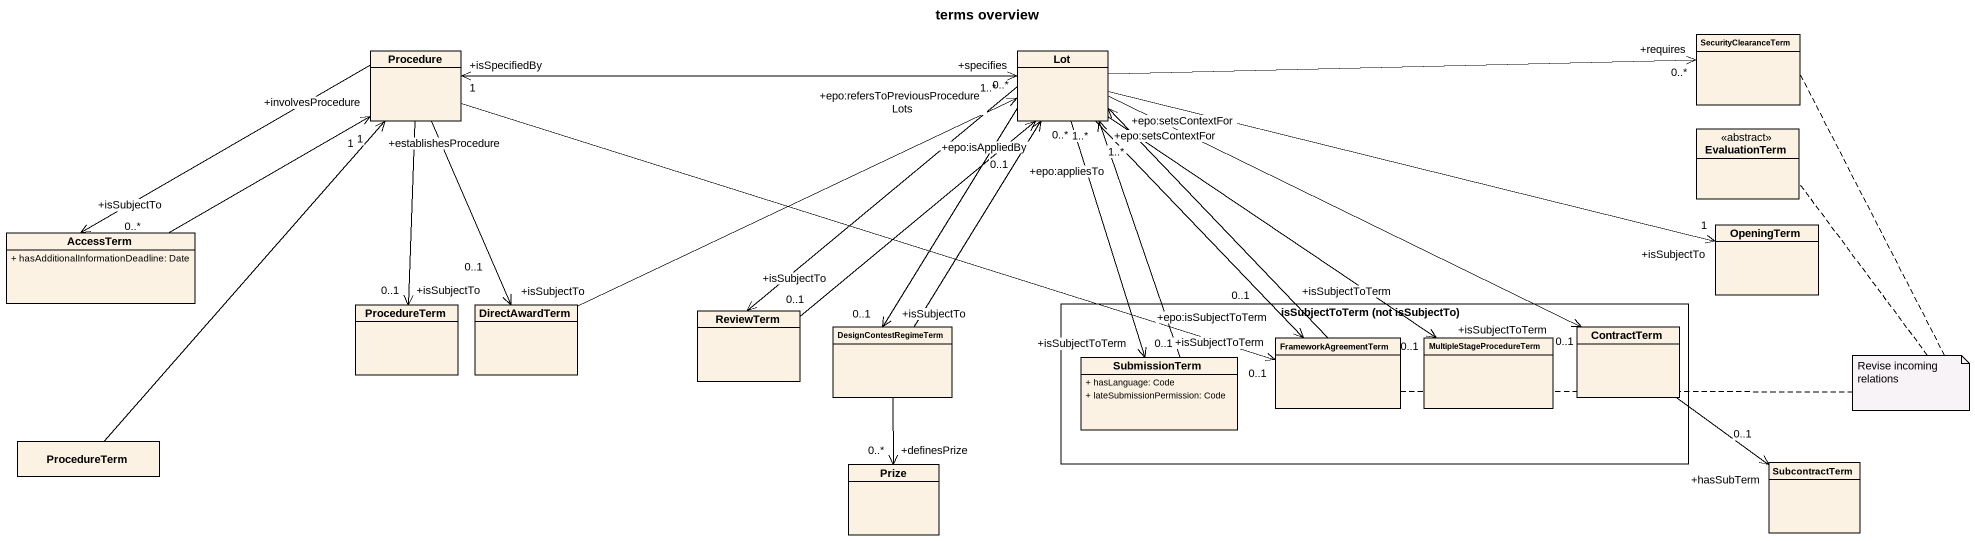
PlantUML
@startuml
title terms overview
hide circle
hide empty members
skinparam classAttributeIconSize 0
class SecurityClearanceTerm
class Procedure
class Lot
class EvaluationTerm <<abstract>>
class AccessTerm {
  + hasAdditionalInformationDeadline: Date
}
class OpeningTerm
class ProcedureTerm
class DirectAwardTerm
class ReviewTerm
rectangle "isSubjectToTerm (not isSubjectTo)" as isSubjectToTerm_not {
  class SubmissionTerm {
    + hasLanguage: Code
    + lateSubmissionPermission: Code
  }
  class FrameworkAgreementTerm
  class MultipleStageProcedureTerm
  class ContractTerm
}
class DesignContestRegimeTerm
class "ProcedureTerm" as ProcedureTerm_2
class Prize
class SubcontractTerm
Procedure "+isSpecifiedBy\n1" <-right-> "+specifies\n1..*" Lot
Procedure -left-> "+isSubjectTo\n0..*" AccessTerm
Procedure --> "+isSubjectTo\n0..1" ProcedureTerm
Procedure --> "+isSubjectTo\n0..1" DirectAwardTerm
Procedure -right-> "+isSubjectToTerm\n0..1" FrameworkAgreementTerm
Lot -right-> "+requires\n0..*" SecurityClearanceTerm
Lot -right-> "+isSubjectTo\n1" OpeningTerm
Lot --> "+isSubjectTo\n0..1" ReviewTerm
Lot --> "+isSubjectTo\n0..1" DesignContestRegimeTerm
Lot --> "+isSubjectToTerm\n0..1" SubmissionTerm
Lot --> "+epo:isSubjectToTerm\n0..1" FrameworkAgreementTerm
Lot --> "+isSubjectToTerm\n0..1" MultipleStageProcedureTerm
Lot -right-> "+isSubjectToTerm\n0..1" ContractTerm
AccessTerm -right-> "+involvesProcedure\n1" Procedure
DirectAwardTerm -right-> "+epo:refersToPreviousProcedureLots\n0..*" Lot
ReviewTerm -up-> "+epo:isAppliedBy\n0..1" Lot
DesignContestRegimeTerm -up-> "+epo:appliesTo\n0..*" Lot
DesignContestRegimeTerm --> "+definesPrize\n0..*" Prize
SubmissionTerm -up-> "+epo:setsContextFor\n1..*" Lot
FrameworkAgreementTerm -up-> "+epo:setsContextFor\n1..*" Lot
ContractTerm --> "+hasSubTerm\n0..1" SubcontractTerm
ProcedureTerm_2 -up-> "+establishesProcedure\n1" Procedure
note as N1
  Revise incoming relations
end note
N1 .. SecurityClearanceTerm
N1 .. EvaluationTerm
N1 .. FrameworkAgreementTerm
@enduml
